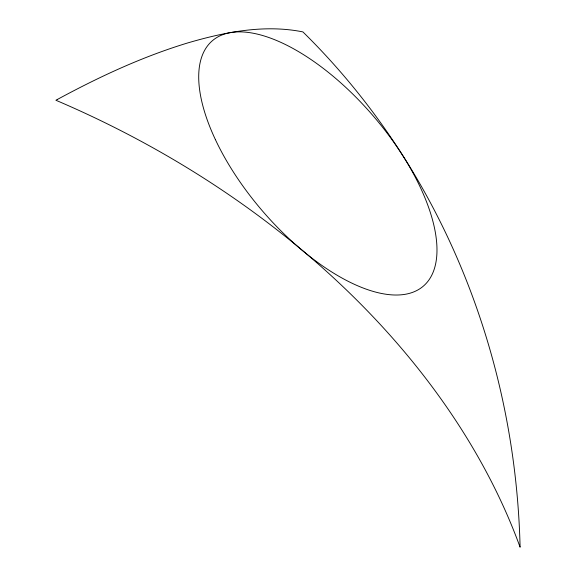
<?xml version="1.0" encoding="UTF-8"?>
<svg xmlns="http://www.w3.org/2000/svg" width="576" height="576" viewBox="0 0 576 576"><rect width="100%" height="100%" fill="white"/><g stroke="black" fill="none" stroke-linecap="round" stroke-linejoin="round"><path stroke-width="0.86" d="M57.254 99.518L55.901 100.253A750.01 541.49 20.5 0 1 520.099 547.2A750.01 695.203 -77.9 0 0 302.911 31.91C264.413 24.156 224.762 32.09 187.675 42.948C142.214 56.765 98.957 76.918 57.254 99.518M215.395 139.608A161.806 72.972 49.3 0 0 421.841 287.345A161.806 72.972 49.3 0 0 316.418 63.31A161.806 72.972 49.3 0 0 215.395 139.608"/></g></svg>
